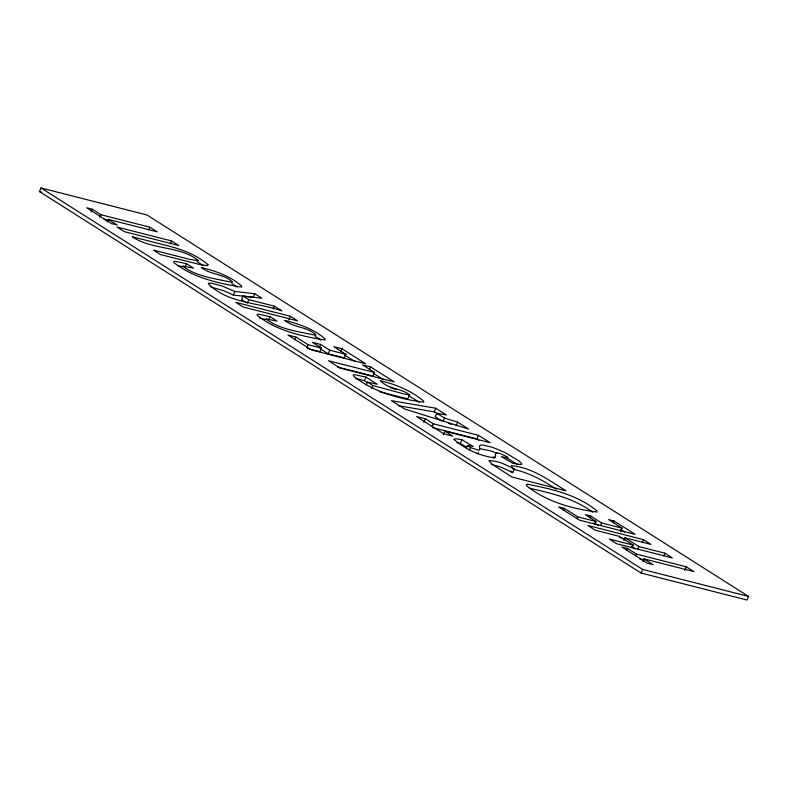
<?xml version="1.0" encoding="UTF-8"?>
<svg xmlns="http://www.w3.org/2000/svg" width="788" height="788" viewBox="0 0 788 788"><rect width="100%" height="100%" fill="white"/><g stroke="black" fill="none" stroke-linecap="round" stroke-linejoin="round"><path stroke-width="1.18" d="M478.277 452.292L478.011 453.622L476.829 453.711M493.416 457.917L493.899 456.449M39.4 191.543L41.015 187.968L146.932 214.966L748.6 596.457L746.985 600.032L641.068 573.034L39.4 191.543L41.784 192.144M91.093 211.913L92.304 209.234L100.963 214.73L149.878 227.2L157.236 231.859L108.32 219.389L107.109 222.068M99.751 217.409L100.963 214.73M148.676 229.879L149.878 227.2M170.356 243.63L171.567 240.941L178.787 245.531L124.208 231.613L116.979 227.033L171.567 240.941M185.318 266.393L186.529 263.714L193.493 268.137L182.58 266.068C196.626 276.824 215.617 278.637 232.352 282.429L232.421 281.956C223.762 273.574 210.357 274.953 201.285 267.477C215.725 271.013 230.47 276.164 241.758 286.142L241.512 287.068C218.059 283.404 192.952 277.652 173.872 262.562L173.656 261.557L175.094 261.291L186.529 263.714M210.849 286.98L223.713 290.703L233.287 295.047L234.903 291.481L254.77 293.707L261.872 298.209L243.167 296.052L241.552 299.627L245.373 302.05M247.284 303.252L248.89 299.686L274.5 306.217L281.858 310.876C257.449 302.385 227.328 303.321 208.298 283.66L208.987 283.04L211.391 283.178L222.098 285.995L234.903 291.481M254.77 293.707L253.155 297.273L233.287 295.047M273.288 308.896L274.5 306.217M268.787 319.317L269.998 316.638L276.962 321.061L266.049 318.992C280.095 329.748 299.085 331.561 315.83 335.353L315.889 334.88C307.231 326.498 293.826 327.877 284.754 320.401C299.194 323.937 313.939 329.089 325.227 339.067L324.981 339.992C301.528 336.328 276.421 330.576 257.341 315.486L257.124 314.481L258.562 314.215L269.998 316.638M288.772 319.859L290.388 316.284L297.618 320.864L243.029 306.956L235.799 302.365L290.388 316.284M294.889 339.786L296.101 337.106L308.039 344.681L321.474 348.099L319.859 351.675L307.547 348.532M306.827 347.36L308.039 344.681M319.445 347.124L320.657 344.445L329.758 350.217L345.932 354.334L344.317 357.91L328.143 353.782L320.056 348.66M328.143 353.782L329.758 350.217M340.731 351.418L341.943 348.739L365.573 363.721L311.447 349.931L287.945 335.028L296.101 337.106M355.654 378.555L364.342 380.634L365.947 377.068L377.255 384.229L367.454 382.15L366.243 384.83M369.395 369.602L370.606 366.922L394.167 381.865L340.042 368.065L328.488 360.737L374.527 372.468L372.911 376.043L337.5 367.011M371.601 388.228L372.813 385.549L405.249 394.305L409.573 394.867L407.957 398.442L406.716 398.561L379.333 391.675M423.826 422.407L425.441 418.832L433.252 423.786L478.483 435.321L490.106 442.689L444.875 431.154L443.26 434.73M398.216 405.662L434.198 411.838L435.813 408.263L446.461 415.02L436.779 413.207L435.173 416.783L441.891 421.048M432.041 426.466L433.252 423.786M443.26 420.762L444.462 418.083L436.779 413.207M456.085 425.717L457.7 422.141L444.462 418.083M457.05 442.718L460.369 443.398L461.985 439.822L473.194 446.451L467.54 445.476L466.329 448.155M469.274 450.273L470.485 447.594L467.54 445.476M432.829 427.667L476.878 438.896L478.483 435.321M491.298 464.359L500.636 467.008L512.692 472.623L514.308 469.047L512.23 467.461L511.353 465.678C531.673 467.343 549.197 480.335 565.971 490.786L511.845 476.986L492.431 464.477L488.885 460.753C497.78 460.34 506.467 465.078 514.308 469.047M563.578 510.181L564.385 508.388L577.722 516.849L596.142 521.548L594.93 524.227M576.915 518.642L577.722 516.849M590.015 517.874L590.813 516.091L601.638 522.946L622.047 528.157L620.432 531.723M600.426 525.626L601.638 522.946M613.33 522.808L614.138 521.026L635.118 534.333L579.456 520.139L558.613 506.92L564.385 508.388M623.8 540.47L625.012 537.79L651.055 544.429L643.55 539.672L587.887 525.488L595.393 530.245L619.447 536.372L633.256 545.129L632.045 547.808M626.844 550.3L627.652 548.507L636.487 554.112L686.378 566.828L693.873 571.586L643.983 558.869L642.781 561.548M637.61 549.226L638.822 546.547L664.865 553.186L672.361 557.943L616.708 543.75L609.203 539.002L633.256 545.129M635.68 555.895L636.487 554.112M642.338 542.351L643.55 539.672M641.068 573.034L642.683 569.458L748.6 596.457M663.654 555.865L664.865 553.186M684.762 570.404L686.378 566.828M479.784 448.638L490.057 450.736A19.345 3.063 24.3 0 1 497.484 453.533M435.813 408.263L391.439 400.649L404.608 408.992L468.614 429.056L457.7 422.141M461.985 439.822L455.641 438.689L453.789 439.251C464.871 449.081 479.833 455.956 494.628 457.867L495.445 457.207L495.514 452.873L499.572 453.327L507.511 456.951L507.935 457.493L506.418 457.69L501.385 456.626L512.801 463.285L520.75 464.595L521.922 464.112L518.977 460.862L505.896 453.08A19.345 3.063 24.3 0 0 491.673 447.16L483.044 445.033L480.581 445.082L479.567 445.811L479.626 450.056L478.444 450.135L470.485 447.594M513.106 469.313C528.846 472.514 543.099 480.414 556.318 489.269M177.418 265.467L182.757 266.738M259.833 318.155L266.226 319.662M529.418 488.264C551.452 493.19 574.285 498.479 592.743 512.259M92.304 209.234L86.641 207.796L111.581 223.605L117.235 225.043L108.32 219.389M104.006 219.488L108.665 220.67M341.943 348.739L333.856 346.681L345.932 354.334M320.657 344.445L312.373 342.327L321.474 348.099M370.606 366.922L362.519 364.854L374.527 372.468M365.947 377.068L354.482 374.655L353.182 375.019L353.645 376.201C373.413 391.882 399.299 399.063 423.777 402.195L423.56 401.033C411.267 390.75 396.039 384.406 380.515 380.781C388.326 389.439 401.033 387.913 409.573 394.867M425.441 418.832L416.556 416.566L443.861 433.883L452.745 436.148L444.875 431.154M614.138 521.026L608.572 519.607L622.047 528.157M590.813 516.091L585.317 514.682L596.142 521.548M619.437 537.514L625.357 539.022M627.652 548.507L621.88 547.039L647.312 563.164L653.085 564.632L643.983 558.869M639.62 558.889L644.377 560.101M448.362 423.343L451.672 424.358M390.267 387.529L396.246 389.696M372.813 385.549L367.454 382.15M507.088 458.124L517.371 464.437M460.369 443.398L466.486 447.013M197.099 261.616L203.501 265.743M231.78 283.572L237.346 287.206M315.249 336.496L320.815 340.13M409.002 395.753L419.502 402.422M620.52 529.664L624.51 532.195M344.435 354.925L354.708 361.436M373.088 373.088L383.332 379.589M434.198 411.838L438.069 414.291M476.878 438.896L478.809 440.118M625.012 537.79L638.822 546.547M243.167 296.052L248.89 299.686M594.122 522.779L598.062 525.271M631.286 546.37L635.236 548.872M364.342 380.634L367.425 382.594M41.015 187.968L642.683 569.458M510.614 471.037L512.692 472.623M207.963 264.689L207.707 265.595L201.689 264.985L160.407 254.563L153.374 250.101L189.898 259.419L198.477 260.69C179.891 245.423 151.749 250.239 132.345 236.774L168.534 245.994C182.619 249.668 196.882 255.007 207.963 264.689M527.783 484.285L526.295 484.659L526.739 485.901C546.517 501.71 572.561 509.018 597.117 512.033L596.782 510.831C577.397 494.756 551.876 489.033 527.783 484.285"/></g></svg>
